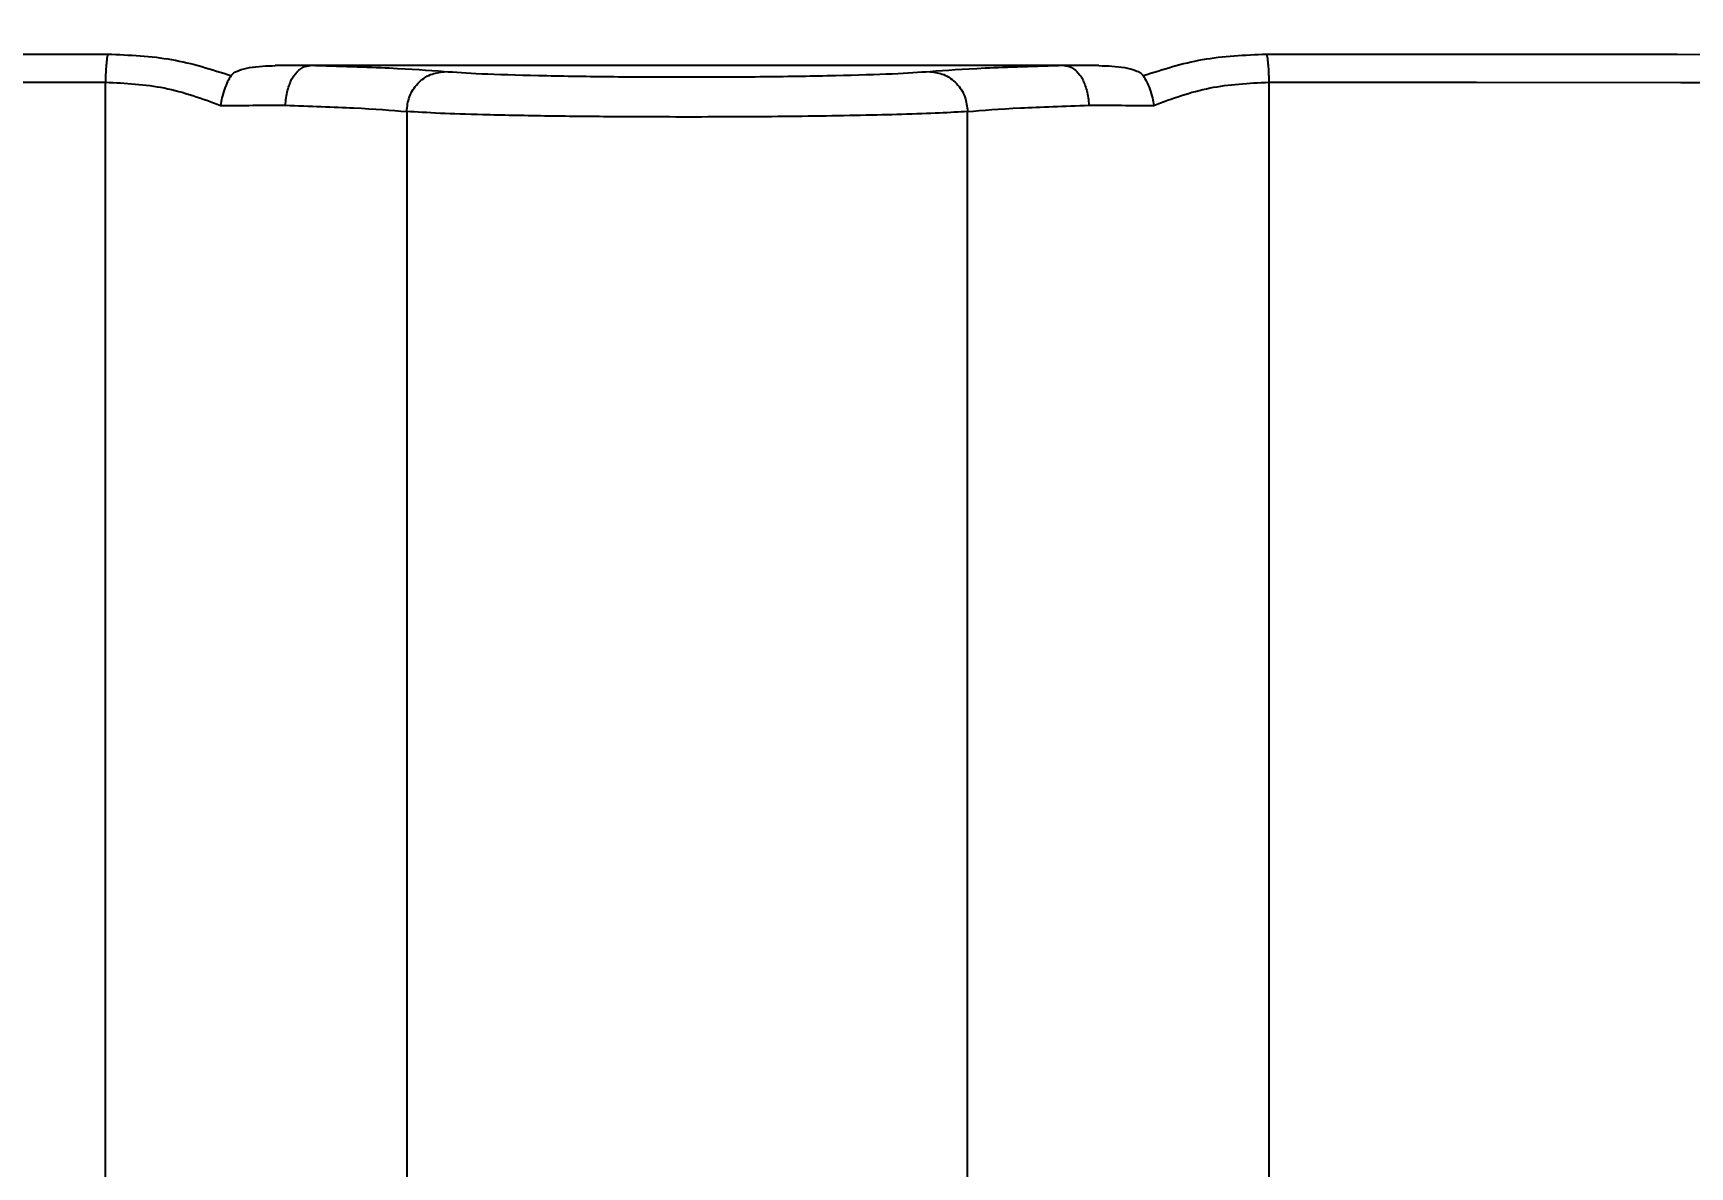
# Model space of a CAD drawing. Header units: millimetres. Extents: x 2003 to 4439, y 563 to 2285.
# Drawn here: x 2802.19 to 2843.82, y 692.4 to 720.88 of the extents above; entities that cross this region are included whole.
import ezdxf

# ---------------------------------------------------------------- set-up
doc = ezdxf.new("R2010")
doc.units = ezdxf.units.MM
doc.layers.add('AM_5', color=3, linetype='Continuous', lineweight=25)
doc.styles.add('SLDTEXTSTYLE1', font='txt.shx', dxfattribs={"width": 0.7, "bigfont": 'gbcbig.shx'})
doc.dimstyles.new('SLDDIMSTYLE12$0', dxfattribs={"dimtxt": 12, "dimasz": 10, "dimexe": 0, "dimexo": 0.0625, "dimgap": 0.875, "dimtad": 1, "dimdec": 1, "dimlfac": 1.8, "dimrnd": 1e-09, "dimzin": 12, "dimdsep": 46, "dimtxsty": 'SLDTEXTSTYLE1', "dimcen": 0.09, "dimdle": 8.16, "dimclrd": 3, "dimclre": 3, "dimadec": 0, "dimazin": 3, "dimtfac": 1, "dimtdec": 1, "dimtofl": 0, "dimtmove": 0, "dimatfit": 3, "dimfxl": 0, "dimfrac": 2, "dimtolj": 1, "dimlwd": 5, "dimlwe": 5, "dimarcsym": 0})

# ---------------------------------------------------------------- blocks, each defined once
blk = doc.blocks.new('*D53')
at = {"layer": 'AM_5', "color": 3, "lineweight": 5, "transparency": 16777216}
blk.add_line((2818.316, 905.529), (2630.323, 905.529), dxfattribs=at)
at = {"layer": 'AM_5', "color": 3, "linetype": 'Continuous', "lineweight": 5, "transparency": 16777216}
for p, q in [((2630.323, 895.529), (2630.323, 673.917)), ((2772.571, 663.917), (2630.323, 663.917))]:
    blk.add_line(p, q, dxfattribs=at)
at = {"layer": 'AM_5', "color": 3, "transparency": 16777216}
for points in [[(2628.656, 895.529), (2631.99, 895.529), (2630.323, 905.529)], [(2628.656, 673.917), (2631.99, 673.917), (2630.323, 663.917)]]:
    blk.add_solid(points, dxfattribs=at)
at = {"layer": 'Defpoints', "color": 0, "transparency": 16777216}
for p in [(2818.379, 905.529), (2630.323, 663.917), (2772.633, 663.917)]:
    blk.add_point(p, dxfattribs=at)
at = {"layer": 'AM_5', "color": 0, "transparency": 16777216, "insert": (2623.448, 731.198), "char_height": 12, "attachment_point": 5, "rotation": 90, "style": 'SLDTEXTSTYLE1'}
blk.add_mtext('\\A1;245', dxfattribs=at)

msp = doc.modelspace()

# ---------------------------------------------------------------- linework, layer by layer
at = {"color": 7, "linetype": 'Continuous', "lineweight": 25}
for p, q in [((2818.621, 720.07), (2809.147, 720.07)), ((2828.095, 720.07), (2818.621, 720.07)), ((2804.003, 688.225), (2804.003, 719.652)), ((2833.238, 719.652), (2833.238, 685.225)), ((2811.573, 718.915), (2811.573, 685.08)), ((2825.668, 685.08), (2825.668, 718.915))]:
    msp.add_line(p, q, dxfattribs=at)
at = {"color": 7, "linetype": 'Continuous', "lineweight": 25, "flags": 128}
for points in [[(2740.255, 720.223), (2741.403, 720.234), (2742.896, 720.245), (2744.727, 720.255), (2746.888, 720.266), (2749.37, 720.276), (2752.161, 720.285), (2755.249, 720.295), (2758.62, 720.304), (2762.259, 720.312), (2766.15, 720.32), (2770.275, 720.327), (2774.616, 720.333), (2779.154, 720.339), (2783.868, 720.345), (2788.738, 720.349), (2793.74, 720.353), (2798.854, 720.356), (2804.057, 720.359)], [(2833.185, 720.359), (2838.387, 720.356), (2843.501, 720.353), (2848.504, 720.349), (2853.373, 720.345), (2858.087, 720.339), (2862.625, 720.333), (2866.966, 720.327), (2871.091, 720.32), (2874.982, 720.312), (2878.621, 720.304), (2881.992, 720.295), (2885.08, 720.285), (2887.871, 720.276), (2890.353, 720.266), (2892.514, 720.255), (2894.345, 720.245), (2895.838, 720.234), (2896.986, 720.223)], [(2739.967, 719.516), (2741.119, 719.527), (2742.618, 719.538), (2744.456, 719.548), (2746.625, 719.559), (2749.116, 719.569), (2751.917, 719.579), (2755.016, 719.588), (2758.4, 719.597), (2762.052, 719.605), (2765.957, 719.613), (2770.098, 719.62), (2774.455, 719.627), (2779.009, 719.633), (2783.741, 719.638), (2788.628, 719.643), (2793.649, 719.647), (2798.782, 719.65), (2804.003, 719.652)], [(2833.238, 719.652), (2838.46, 719.65), (2843.592, 719.647), (2848.614, 719.643), (2853.501, 719.638), (2858.232, 719.633), (2862.786, 719.627), (2867.144, 719.62), (2871.284, 719.613), (2875.189, 719.605), (2878.841, 719.597), (2882.225, 719.588), (2885.324, 719.579), (2888.125, 719.569), (2890.616, 719.559), (2892.785, 719.548), (2894.623, 719.538), (2896.121, 719.527), (2897.273, 719.516)]]:
    msp.add_lwpolyline(points, dxfattribs=at)
at = {"color": 7, "linetype": 'Continuous', "lineweight": 25}
for centre, radius, start, end in [((2803.881, 3396.118), 2677.051, 270.064479, 270.099302), ((2833.361, 3396.554), 2677.487, 269.900697, 269.935518)]:
    msp.add_arc(centre, radius, start, end, dxfattribs=at)
for points in [[(2804.057, 720.359), (2804.049, 720.31), (2804.033, 720.212), (2804.016, 720.037), (2804.005, 719.849), (2804.004, 719.718), (2804.003, 719.652)], [(2833.185, 720.359), (2833.193, 720.31), (2833.209, 720.212), (2833.225, 720.037), (2833.236, 719.849), (2833.238, 719.718), (2833.238, 719.652)]]:
    msp.add_open_spline(points, degree=3, dxfattribs=at)
for points, knots in [([(2804.057, 720.359), (2804.603, 720.334), (2805.697, 720.285), (2806.671, 719.972), (2807.159, 719.815)], [0, 0, 0, 0, 0.4993475, 1, 1, 1, 1]), ([(2830.082, 719.815), (2830.57, 719.972), (2831.544, 720.285), (2832.638, 720.334), (2833.185, 720.359)], [0, 0, 0, 0, 0.500652, 1, 1, 1, 1]), ([(2807.159, 719.815), (2807.181, 719.84), (2807.23, 719.893), (2807.393, 719.967), (2807.741, 720.053), (2808.053, 720.062), (2808.271, 720.068)], [0, 0, 0, 0, 0.098107, 0.21567, 0.454608, 1, 1, 1, 1]), ([(2809.147, 720.069), (2809.011, 720.069), (2808.813, 720.069), (2808.54, 720.068), (2808.391, 720.068), (2808.305, 720.068), (2808.28, 720.068), (2808.273, 720.068), (2808.271, 720.068)], [0, 0, 0, 0, 0.485398, 0.709453, 0.919202, 0.97572, 0.991889, 1, 1, 1, 1]), ([(2808.521, 719.071), (2808.536, 719.199), (2808.558, 719.387), (2808.616, 719.562), (2808.658, 719.669), (2808.692, 719.74), (2808.777, 719.871), (2808.885, 719.978), (2809.021, 720.055), (2809.104, 720.064), (2809.147, 720.069)], [0, 0, 0, 0, 0.244887, 0.361345, 0.377678, 0.492933, 0.536162, 0.741629, 0.867487, 1, 1, 1, 1]), ([(2812.513, 719.914), (2812.107, 719.943), (2811.298, 720.003), (2809.862, 720.047), (2809.147, 720.07)], [0, 0, 0, 0, 0.5023751, 1, 1, 1, 1]), ([(2811.573, 718.915), (2811.586, 719.04), (2811.608, 719.232), (2811.726, 719.463), (2811.847, 719.622), (2811.997, 719.751), (2812.215, 719.877), (2812.395, 719.899), (2812.513, 719.914)], [0, 0, 0, 0, 0.239617, 0.368463, 0.499999, 0.631535, 0.760382, 1, 1, 1, 1]), ([(2824.729, 719.914), (2824.447, 719.894), (2823.883, 719.854), (2822.398, 719.809), (2820.603, 719.78), (2818.614, 719.77), (2816.628, 719.78), (2814.837, 719.809), (2813.356, 719.854), (2812.794, 719.894), (2812.513, 719.914)], [0, 0, 0, 0, 0.125138, 0.250256, 0.375373, 0.50043, 0.625397, 0.750284, 0.875124, 1, 1, 1, 1]), ([(2828.095, 720.07), (2827.381, 720.048), (2825.945, 720.003), (2825.136, 719.943), (2824.729, 719.914)], [0, 0, 0, 0, 0.496466, 1, 1, 1, 1]), ([(2824.729, 719.914), (2824.846, 719.899), (2825.027, 719.877), (2825.244, 719.751), (2825.394, 719.622), (2825.516, 719.463), (2825.634, 719.232), (2825.655, 719.04), (2825.669, 718.915)], [0, 0, 0, 0, 0.239618, 0.368465, 0.500002, 0.631538, 0.760384, 1, 1, 1, 1]), ([(2828.095, 720.069), (2828.137, 720.064), (2828.22, 720.055), (2828.369, 719.971), (2828.478, 719.857), (2828.533, 719.765), (2828.534, 719.764), (2828.536, 719.761), (2828.542, 719.749), (2828.594, 719.655), (2828.679, 719.438), (2828.706, 719.198), (2828.721, 719.071)], [0, 0, 0, 0, 0.13275, 0.258828, 0.507271, 0.507353, 0.507953, 0.509582, 0.515681, 0.539247, 0.754927, 1, 1, 1, 1]), ([(2828.971, 720.068), (2828.968, 720.068), (2828.944, 720.068), (2828.787, 720.068), (2828.487, 720.069), (2828.23, 720.069), (2828.095, 720.069)], [0, 0, 0, 0, 0.008069, 0.080583, 0.514577, 1, 1, 1, 1]), ([(2828.971, 720.068), (2829.189, 720.062), (2829.501, 720.053), (2829.85, 719.967), (2830.011, 719.893), (2830.06, 719.84), (2830.082, 719.815)], [0, 0, 0, 0, 0.546902, 0.785535, 0.902249, 1, 1, 1, 1]), ([(2804.003, 719.652), (2804.505, 719.626), (2805.533, 719.572), (2806.433, 719.239), (2806.893, 719.069)], [0, 0, 0, 0, 0.4884898, 1, 1, 1, 1]), ([(2807.159, 719.815), (2807.13, 719.768), (2807.069, 719.668), (2806.99, 719.477), (2806.927, 719.272), (2806.904, 719.131), (2806.893, 719.069)], [0, 0, 0, 0, 0.2394339, 0.4971445, 0.7778459, 1, 1, 1, 1]), ([(2830.082, 719.815), (2830.112, 719.768), (2830.173, 719.668), (2830.251, 719.476), (2830.314, 719.272), (2830.337, 719.131), (2830.348, 719.069)], [0, 0, 0, 0, 0.239149, 0.497163, 0.778524, 1, 1, 1, 1]), ([(2830.348, 719.069), (2830.808, 719.239), (2831.708, 719.572), (2832.736, 719.626), (2833.238, 719.652)], [0, 0, 0, 0, 0.51151, 1, 1, 1, 1]), ([(2808.521, 719.071), (2809.135, 719.05), (2810.446, 719.006), (2811.182, 718.946), (2811.573, 718.915)], [0, 0, 0, 0, 0.468316, 1, 1, 1, 1]), ([(2825.668, 718.915), (2826.059, 718.946), (2826.795, 719.006), (2828.106, 719.05), (2828.721, 719.071)], [0, 0, 0, 0, 0.531637, 1, 1, 1, 1]), ([(2825.668, 718.915), (2825.451, 718.901), (2825.03, 718.874), (2823.797, 718.831), (2821.912, 718.792), (2819.325, 718.773), (2816.956, 718.778), (2814.979, 718.8), (2813.512, 718.83), (2812.307, 718.869), (2811.827, 718.899), (2811.573, 718.915)], [0, 0, 0, 0, 0.088859, 0.171995, 0.32047, 0.462481, 0.603147, 0.703171, 0.80801, 0.898186, 1, 1, 1, 1])]:
    msp.add_open_spline(points, degree=3, knots=knots, dxfattribs=at)

# ---------------------------------------------------------------- dimensions: what is measured, and where the dimension line sits
at = {"layer": 'AM_5'}
dim = msp.add_linear_dim(base=(2630.323, 663.917), p1=(2818.379, 905.529), p2=(2772.633, 663.917), angle=90, text='245', dimstyle='SLDDIMSTYLE12$0', override={"dimlfac": 1}, dxfattribs=at)
dim.commit()
dim.dimension.update_dxf_attribs({"geometry": '*D53', "text_midpoint": (2630.323, 731.198), "dimtype": 160})

doc.saveas('drawing.dxf')
